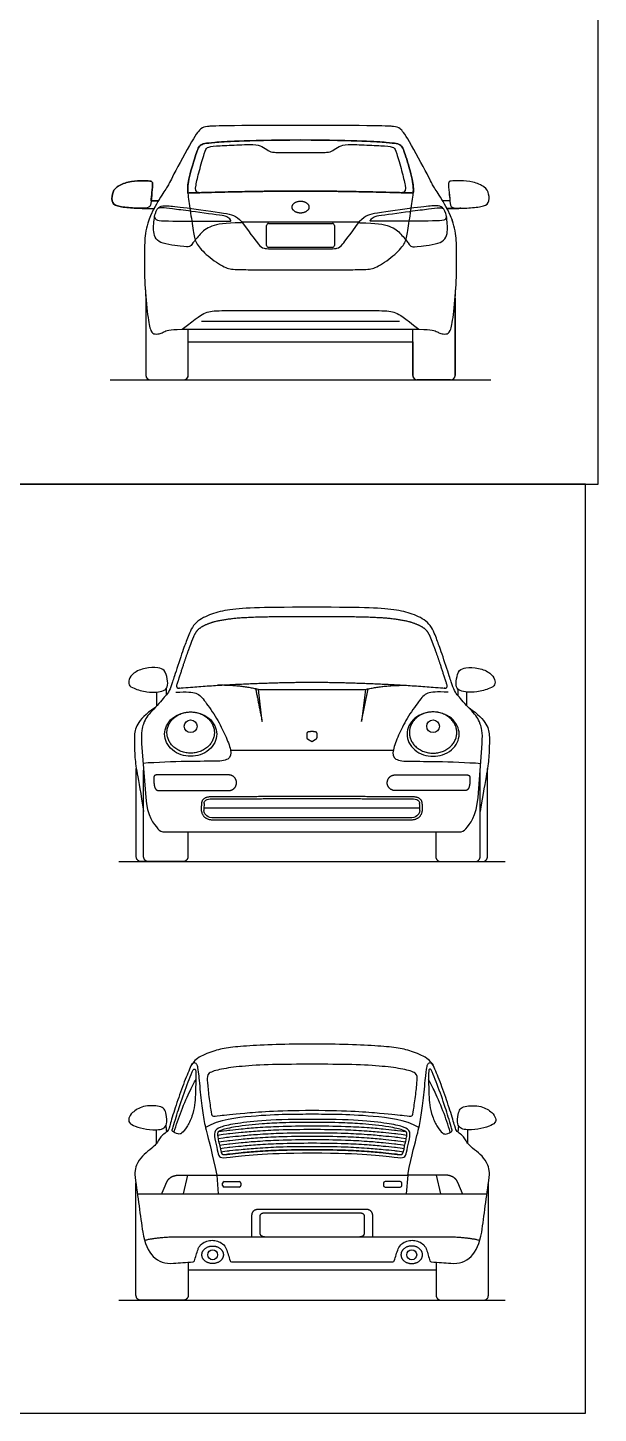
# Model space of a CAD drawing. Header units: millimetres. Extents: x 0.5 to 46.1, y 0.3 to 28.2.
# Drawn here: x 42.31 to 45.24, y 0.35 to 7.45 of the extents above; entities that cross this region are included whole.
import ezdxf

# ---------------------------------------------------------------- set-up
doc = ezdxf.new("R2010")
doc.units = ezdxf.units.MM
for name, color, linetype, true_color in [('AG-DIAGRAM', 7, 'Continuous', 0xfecc66), ('AG-TRANSPORT', 7, 'Continuous', 0x66ccff), ('X-VPRT', 6, 'Continuous', 0xff00ff)]:
    doc.layers.add(name, color=color, linetype=linetype, true_color=true_color)

msp = doc.modelspace()

# ---------------------------------------------------------------- linework, layer by layer
at = {"layer": 'AG-DIAGRAM'}
for points in [[(42.7323, 5.6443), (44.6854, 5.6443)], [(42.7765, 3.1748), (44.7577, 3.1748)], [(42.7765, 0.927), (44.7577, 0.927)]]:
    msp.add_lwpolyline(points, dxfattribs=at)
at = {"layer": 'AG-TRANSPORT'}
for p, q in [((42.9427, 6.5618), (42.9803, 6.5618)), ((44.475, 6.5618), (44.4375, 6.5618)), ((43.7671, 3.399), (43.2674, 3.399)), ((43.7671, 3.387), (43.2674, 3.387)), ((44.2668, 3.399), (43.7671, 3.399)), ((44.2668, 3.387), (43.7671, 3.387)), ((42.97, 1.7296), (42.97, 1.8006)), ((43.0183, 1.8206), (43.0217, 1.7887)), ((44.519, 1.8206), (44.5157, 1.7887)), ((44.5673, 1.7296), (44.5673, 1.8006)), ((43.1089, 1.4726), (43.1312, 1.5685)), ((44.4284, 1.4726), (44.4062, 1.5685))]:
    msp.add_line(p, q, dxfattribs=at)
for points in [[(42.9803, 6.5618), (42.9427, 6.5618)], [(44.475, 6.5618), (44.4375, 6.5618)], [(43.4084, 6.4533), (43.7089, 6.4533), (44.0094, 6.4533)], [(43.2012, 5.9444), (43.7089, 5.9444), (44.2166, 5.9444)], [(43.1333, 5.8399), (43.7089, 5.8399), (44.2845, 5.8399)], [(43.1333, 5.8399), (43.7089, 5.8399), (44.2845, 5.8399)], [(43.0196, 4.0613), (43.0196, 4.0279)], [(43.5121, 3.8936), (43.4927, 4.0575)], [(43.4927, 4.0575), (43.7671, 4.0575)], [(43.7671, 4.0575), (44.0414, 4.0575)], [(44.0414, 4.0575), (44.022, 3.8936), (44.0554, 4.0606)], [(44.5146, 4.0613), (44.5146, 4.0279)], [(42.9722, 3.9738), (42.9722, 4.0443)], [(44.562, 3.9738), (44.562, 4.0443)], [(42.8943, 3.7805), (42.9149, 3.5044)], [(44.6192, 3.5044), (44.6398, 3.7805)], [(44.184, 3.744), (43.7671, 3.744), (43.3501, 3.744)], [(44.3204, 3.4493), (43.7671, 3.4493), (43.2137, 3.4493)], [(43.2791, 1.5685), (43.7687, 1.5685)], [(43.2791, 1.5685), (43.2865, 1.4726)], [(43.7687, 1.5685), (44.2583, 1.5685)], [(44.2583, 1.5685), (44.2508, 1.4726)], [(42.8732, 1.4726), (43.7687, 1.4726), (44.6642, 1.4726)], [(43.4575, 1.3528), (43.4575, 1.2519)], [(43.7687, 1.3921), (43.4916, 1.3921)], [(43.5013, 1.2758), (43.5013, 1.3528)], [(44.0457, 1.3921), (43.7687, 1.3921)], [(44.036, 1.3528), (44.036, 1.2758)], [(44.0799, 1.2519), (44.0799, 1.3528)], [(43.1331, 1.0834), (43.7687, 1.0834), (44.4042, 1.0834)]]:
    msp.add_lwpolyline(points, dxfattribs=at)
for centre, radius in [((43.1456, 3.8687), 0.0327), ((44.3885, 3.8687), 0.0327), ((43.2582, 1.1599), 0.0254), ((44.2792, 1.1599), 0.0254)]:
    msp.add_circle(centre, radius, dxfattribs=at)
for centre, radius, start, end in [((43.5454, 6.4352), 0.0105, 90, 180), ((43.8724, 6.4352), 0.0105, 0, 90), ((43.5454, 6.3331), 0.0105, 180, 270), ((43.8724, 6.3331), 0.0105, 270, 360), ((42.9392, 5.6671), 0.0229, 180, 270), ((43.1104, 5.6671), 0.0229, 270, 360), ((44.3073, 5.6671), 0.0229, 180, 270), ((44.4786, 5.6671), 0.0229, 270, 0), ((43.7852, 3.4368), 0.5717, 176.45507, 179.91644), ((43.7489, 3.4368), 0.5717, 0.08356, 3.54493), ((43.3176, 1.5266), 0.00867, 90, 180), ((43.3176, 1.5152), 0.00867, 180, 270), ((43.3945, 1.5266), 0.00867, 0, 90), ((43.3945, 1.5152), 0.00867, 270, 0), ((44.1428, 1.5266), 0.00867, 90, 180), ((44.1428, 1.5152), 0.00867, 180, 270), ((44.2198, 1.5266), 0.00867, 360, 90), ((44.2198, 1.5152), 0.00867, 270, 0), ((43.1579, 1.1306), 0.0076, 273.63382, 344.27015), ((43.355, 1.1315), 0.0076, 197.00152, 270), ((44.1823, 1.1315), 0.0076, 270, 342.99848), ((44.3794, 1.1306), 0.0076, 195.72985, 266.36618)]:
    msp.add_arc(centre, radius, start, end, dxfattribs=at)
for points, degree in [([(43.7089, 6.948), (43.2709, 6.948), (43.2251, 6.9416), (43.1998, 6.9367), (43.1648, 6.895), (43.0412, 6.6659), (43.0309, 6.639), (42.9891, 6.5794), (42.9215, 6.4591), (42.9083, 6.3553), (42.9083, 6.2685), (42.9083, 6.1421), (42.9256, 5.9614), (42.9399, 5.8873), (42.9625, 5.8772), (42.9913, 5.8808), (43.0078, 5.8902), (43.0285, 5.9004), (43.0841, 5.9037), (43.1856, 5.9037), (43.7089, 5.9037)], 3), ([(43.7089, 5.9037), (44.2321, 5.9037), (44.3336, 5.9037), (44.3892, 5.9004), (44.4099, 5.8902), (44.4264, 5.8808), (44.4553, 5.8772), (44.4778, 5.8873), (44.4921, 5.9614), (44.5094, 6.1421), (44.5094, 6.2685), (44.5094, 6.3553), (44.4963, 6.4591), (44.4287, 6.5794), (44.3869, 6.639), (44.3765, 6.6659), (44.2529, 6.895), (44.2179, 6.9367), (44.1926, 6.9416), (44.1469, 6.948), (43.7089, 6.948)], 3), ([(43.7089, 6.8738), (43.4041, 6.871), (43.2357, 6.8589), (43.1898, 6.8526), (43.1732, 6.8028), (43.1291, 6.6596), (43.1294, 6.5954), (43.1449, 6.502), (43.1615, 6.3886), (43.1707, 6.3422), (43.2285, 6.2803), (43.3276, 6.2121), (43.3649, 6.2104), (43.4732, 6.2075), (43.7089, 6.2075)], 3), ([(43.1936, 6.6035), (43.1677, 6.6028), (43.171, 6.6377), (43.1881, 6.7114), (43.2191, 6.8168), (43.2267, 6.8365), (43.2678, 6.8432), (43.3673, 6.8473), (43.4771, 6.8526), (43.5091, 6.8421), (43.5463, 6.8169), (43.5651, 6.809), (43.6203, 6.809), (43.7089, 6.809)], 3), ([(43.7089, 6.2075), (43.9446, 6.2075), (44.0529, 6.2104), (44.0901, 6.2121), (44.1892, 6.2803), (44.2471, 6.3422), (44.2563, 6.3886), (44.2729, 6.502), (44.2883, 6.5954), (44.2886, 6.6596), (44.2445, 6.8028), (44.2279, 6.8526), (44.1821, 6.8589), (44.0136, 6.871), (43.7089, 6.8738)], 3), ([(43.7089, 6.809), (43.7974, 6.809), (43.8527, 6.809), (43.8715, 6.8169), (43.9087, 6.8421), (43.9406, 6.8526), (44.0504, 6.8473), (44.1499, 6.8432), (44.191, 6.8365), (44.1986, 6.8168), (44.2297, 6.7114), (44.2467, 6.6377), (44.2501, 6.6028), (44.2242, 6.6035)], 3), ([(42.9228, 6.5257), (42.9367, 6.5286), (42.941, 6.5406), (42.9474, 6.6073), (42.9526, 6.6572), (42.9431, 6.6639), (42.8914, 6.666), (42.8247, 6.66), (42.7614, 6.6359), (42.741, 6.5988), (42.741, 6.546), (42.7762, 6.5317), (42.8574, 6.5234), (42.9089, 6.5229), (42.9228, 6.5257)], 3), ([(43.131, 6.6017), (43.4695, 6.6118), (43.7089, 6.6118)], 2), ([(43.7089, 6.6118), (43.9483, 6.6118), (44.2868, 6.6017)], 2), ([(44.4949, 6.5257), (44.481, 6.5286), (44.4767, 6.5406), (44.4704, 6.6073), (44.4652, 6.6572), (44.4746, 6.6639), (44.5264, 6.666), (44.5931, 6.66), (44.6564, 6.6359), (44.6768, 6.5988), (44.6768, 6.546), (44.6415, 6.5317), (44.5604, 6.5234), (44.5089, 6.5229), (44.4949, 6.5257)], 3), ([(42.8869, 6.5235), (42.9404, 6.5222), (42.9579, 6.5222)], 2), ([(42.8869, 6.5235), (42.9404, 6.5222), (42.9579, 6.5222)], 2), ([(44.4598, 6.5222), (44.4774, 6.5222), (44.5308, 6.5235)], 2), ([(44.5308, 6.5235), (44.4774, 6.5222), (44.4598, 6.5222)], 2), ([(43.4063, 6.4562), (43.4126, 6.4496), (43.4017, 6.4496)], 2), ([(43.4063, 6.4562), (43.4616, 6.3796), (43.4991, 6.3314), (43.5159, 6.3158), (43.5512, 6.3158), (43.7089, 6.3158)], 3), ([(43.5348, 6.3331), (43.5348, 6.3842), (43.5348, 6.4352)], 2), ([(43.5454, 6.4457), (43.6271, 6.4457), (43.7089, 6.4457)], 2), ([(43.7089, 6.3158), (43.8665, 6.3158), (43.9018, 6.3158), (43.9186, 6.3314), (43.9562, 6.3796), (44.0115, 6.4562)], 3), ([(43.7089, 6.4457), (43.7906, 6.4457), (43.8724, 6.4457)], 2), ([(43.8829, 6.4352), (43.8829, 6.3842), (43.8829, 6.3331)], 2), ([(44.0115, 6.4562), (44.0052, 6.4496), (44.0161, 6.4496)], 2), ([(43.7089, 6.3226), (43.6271, 6.3226), (43.5454, 6.3226)], 2), ([(43.8724, 6.3226), (43.7906, 6.3226), (43.7089, 6.3226)], 2), ([(42.9163, 6.0636), (42.9163, 5.8654), (42.9163, 5.6671)], 2), ([(44.5014, 6.0636), (44.5014, 5.8654), (44.5014, 5.6671)], 2), ([(43.1023, 5.9032), (43.18, 5.9653), (43.2218, 5.9935), (43.285, 6.0003), (43.4114, 6.0003), (43.7089, 6.0003)], 3), ([(43.7089, 6.0003), (44.0064, 6.0003), (44.1328, 6.0003), (44.1959, 5.9935), (44.2378, 5.9653), (44.3154, 5.9032)], 3), ([(43.1333, 5.6671), (43.1333, 5.7853), (43.1333, 5.9035)], 2), ([(44.2845, 5.6671), (44.2845, 5.7853), (44.2845, 5.9035)], 2), ([(42.9392, 5.6443), (43.0248, 5.6443), (43.1104, 5.6443)], 2), ([(44.4786, 5.6443), (44.3929, 5.6443), (44.3073, 5.6443)], 2), ([(43.7671, 4.4786), (43.6189, 4.4786), (43.4533, 4.4765), (43.3268, 4.4662), (43.2412, 4.4418), (43.1592, 4.4008), (43.126, 4.312), (43.109, 4.2677), (43.0604, 4.1211), (43.0481, 4.0807), (43.0318, 4.0412), (43.0116, 4.0191), (42.985, 3.9866), (42.9453, 3.9463), (42.9194, 3.9153), (42.9049, 3.8863), (42.8898, 3.8404), (42.8943, 3.7805)], 3), ([(44.6398, 3.7805), (44.6443, 3.8404), (44.6292, 3.8863), (44.6147, 3.9153), (44.5888, 3.9463), (44.5491, 3.9866), (44.5225, 4.0191), (44.5023, 4.0412), (44.486, 4.0807), (44.4737, 4.1211), (44.4252, 4.2677), (44.4081, 4.312), (44.375, 4.4008), (44.293, 4.4418), (44.2073, 4.4662), (44.0809, 4.4765), (43.9153, 4.4786), (43.7671, 4.4786)], 3), ([(43.4927, 4.0575), (43.3947, 4.0799), (43.2828, 4.0786)], 2), ([(43.4787, 4.0606), (43.4954, 3.9771), (43.5121, 3.8936)], 2), ([(44.0414, 4.0575), (44.1395, 4.0799), (44.2514, 4.0786)], 2), ([(42.9613, 3.9624), (42.9149, 3.9337), (42.8623, 3.8715), (42.8556, 3.8223), (42.8583, 3.7139), (42.867, 3.6424), (42.8898, 3.5256), (42.9045, 3.432)], 3), ([(44.5729, 3.9624), (44.6193, 3.9337), (44.6718, 3.8715), (44.6785, 3.8223), (44.6758, 3.7139), (44.6671, 3.6424), (44.6444, 3.5256), (44.6296, 3.432)], 3), ([(43.7661, 3.8421), (43.7573, 3.8407), (43.7485, 3.8394)], 2), ([(43.7856, 3.8394), (43.7768, 3.8407), (43.7681, 3.8421)], 2), ([(43.7408, 3.8314), (43.7408, 3.8211), (43.7408, 3.8108)], 2), ([(43.7446, 3.8043), (43.7542, 3.7983), (43.7638, 3.7923)], 2), ([(43.7704, 3.7923), (43.7799, 3.7983), (43.7895, 3.8043)], 2), ([(43.7934, 3.8108), (43.7934, 3.8211), (43.7934, 3.8314)], 2), ([(43.2146, 3.4722), (43.2152, 3.4816), (43.218, 3.4863), (43.224, 3.4903)], 3), ([(43.224, 3.4903), (43.2301, 3.4943), (43.2409, 3.4971), (43.257, 3.4969)], 3), ([(43.257, 3.4969), (43.5047, 3.4979), (43.7671, 3.4979)], 2), ([(43.2571, 3.5089), (43.5046, 3.5099), (43.7671, 3.5099)], 2), ([(43.7671, 3.5099), (44.0295, 3.5099), (44.277, 3.5089)], 2), ([(43.7671, 3.4979), (44.0295, 3.4979), (44.2771, 3.4969)], 2), ([(44.2771, 3.4969), (44.2932, 3.4971), (44.3041, 3.4943), (44.3101, 3.4903)], 3), ([(44.3101, 3.4903), (44.3162, 3.4863), (44.3189, 3.4816), (44.3195, 3.4722)], 3), ([(43.2674, 3.387), (43.2083, 3.387), (43.2015, 3.4368)], 2), ([(43.2286, 3.4091), (43.2206, 3.4152), (43.2156, 3.4238), (43.2135, 3.4377)], 3), ([(43.2674, 3.399), (43.2494, 3.399), (43.2368, 3.4028), (43.2286, 3.4091)], 3), ([(44.3326, 3.4368), (44.3258, 3.387), (44.2668, 3.387)], 2), ([(44.3055, 3.4091), (44.2973, 3.4028), (44.2848, 3.399), (44.2668, 3.399)], 3), ([(44.3206, 3.4377), (44.3186, 3.4238), (44.3136, 3.4152), (44.3055, 3.4091)], 3), ([(43.7687, 2.2393), (43.7038, 2.2393), (43.5787, 2.2385), (43.4224, 2.23), (43.3234, 2.2207), (43.2524, 2.202), (43.1631, 2.1637), (43.1378, 2.1092), (43.0981, 2.0091), (43.0605, 1.897), (43.0345, 1.8087), (43.0293, 1.7924), (43.0007, 1.7745), (42.9851, 1.7541), (42.9747, 1.733), (42.9491, 1.7076), (42.9045, 1.673), (42.8746, 1.6399), (42.856, 1.5906), (42.8606, 1.5573)], 3), ([(44.6768, 1.5573), (44.6814, 1.5906), (44.6628, 1.6399), (44.6329, 1.673), (44.5882, 1.7076), (44.5626, 1.733), (44.5522, 1.7541), (44.5366, 1.7745), (44.5081, 1.7924), (44.5029, 1.8087), (44.4768, 1.897), (44.4392, 2.0091), (44.3996, 2.1092), (44.3742, 2.1637), (44.285, 2.202), (44.214, 2.2207), (44.115, 2.23), (43.9587, 2.2385), (43.8335, 2.2393), (43.7687, 2.2393)], 3), ([(43.1493, 2.1314), (43.1588, 2.1454), (43.1695, 2.1453), (43.1741, 2.14), (43.18, 2.1293), (43.1856, 2.0935), (43.1979, 1.9575), (43.2107, 1.8616), (43.2265, 1.7849), (43.2563, 1.6814), (43.2791, 1.5685)], 3), ([(43.7687, 2.1362), (43.6968, 2.1362), (43.557, 2.1362), (43.4002, 2.1265), (43.2994, 2.1124), (43.229, 2.0924), (43.2301, 2.0586), (43.2366, 1.984), (43.2507, 1.8911), (43.2539, 1.8676), (43.2839, 1.8728), (43.3957, 1.8838), (43.5794, 1.9004), (43.7687, 1.9004)], 3), ([(43.7687, 1.9004), (43.9579, 1.9004), (44.1416, 1.8838), (44.2535, 1.8728), (44.2835, 1.8676), (44.2866, 1.8911), (44.3007, 1.984), (44.3073, 2.0586), (44.3083, 2.0924), (44.2379, 2.1124), (44.1371, 2.1265), (43.9804, 2.1362), (43.8406, 2.1362), (43.7687, 2.1362)], 3), ([(44.2583, 1.5685), (44.281, 1.6814), (44.3109, 1.7849), (44.3266, 1.8616), (44.3394, 1.9575), (44.3518, 2.0935), (44.3573, 2.1293), (44.3633, 2.14), (44.3679, 2.1453), (44.3786, 2.1454), (44.3881, 2.1314)], 3), ([(43.7687, 1.8798), (43.7262, 1.8798), (43.6405, 1.8798), (43.4726, 1.873), (43.2913, 1.8525), (43.2215, 1.812)], 3), ([(43.7687, 1.8541), (43.6393, 1.8541), (43.4971, 1.8479), (43.3624, 1.831), (43.2937, 1.8148), (43.2616, 1.7951), (43.2727, 1.7399), (43.2861, 1.6812), (43.293, 1.6546), (43.3317, 1.6584), (43.4739, 1.6743), (43.6276, 1.6819), (43.7687, 1.6819)], 3), ([(44.3159, 1.812), (44.246, 1.8525), (44.0647, 1.873), (43.8969, 1.8798), (43.8111, 1.8798), (43.7687, 1.8798)], 3), ([(43.7687, 1.6819), (43.9098, 1.6819), (44.0634, 1.6743), (44.2056, 1.6584), (44.2443, 1.6546), (44.2512, 1.6812), (44.2647, 1.7399), (44.2757, 1.7951), (44.2436, 1.8148), (44.1749, 1.831), (44.0403, 1.8479), (43.898, 1.8541), (43.7687, 1.8541)], 3), ([(43.0547, 1.7916), (43.0491, 1.7951), (43.0521, 1.8032)], 2), ([(43.0521, 1.8032), (43.0534, 1.8072), (43.0545, 1.8113), (43.0557, 1.8154)], 3), ([(44.4852, 1.8032), (44.4839, 1.8072), (44.4828, 1.8113), (44.4816, 1.8154)], 3), ([(44.4826, 1.7916), (44.4882, 1.7951), (44.4852, 1.8032)], 2), ([(43.3016, 1.6864), (43.3056, 1.6723), (43.3176, 1.6735)], 2), ([(44.2197, 1.6735), (44.2318, 1.6723), (44.2358, 1.6864)], 2), ([(43.0205, 1.5267), (43.0271, 1.5422), (43.0337, 1.5577), (43.06, 1.5685), (43.0768, 1.5685), (43.0936, 1.5685)], 5), ([(43.0936, 1.5685), (43.1864, 1.5685), (43.2791, 1.5685)], 2), ([(44.4437, 1.5685), (44.351, 1.5685), (44.2583, 1.5685)], 2), ([(44.5168, 1.5267), (44.5102, 1.5422), (44.5036, 1.5577), (44.4774, 1.5685), (44.4605, 1.5685), (44.4437, 1.5685)], 5), ([(42.8606, 1.5573), (42.8747, 1.4552), (42.8878, 1.3612), (42.8997, 1.2753)], 3), ([(42.9974, 1.4726), (43.009, 1.4997), (43.0205, 1.5267)], 2), ([(43.3089, 1.5152), (43.3089, 1.5209), (43.3089, 1.5266)], 2), ([(43.3176, 1.5352), (43.3561, 1.5352), (43.3945, 1.5352)], 2), ([(43.3945, 1.5065), (43.3561, 1.5065), (43.3176, 1.5065)], 2), ([(43.4032, 1.5266), (43.4032, 1.5209), (43.4032, 1.5152)], 2), ([(44.1341, 1.5266), (44.1341, 1.5209), (44.1341, 1.5152)], 2), ([(44.2198, 1.5352), (44.1813, 1.5352), (44.1428, 1.5352)], 2), ([(44.1428, 1.5065), (44.1813, 1.5065), (44.2198, 1.5065)], 2), ([(44.2284, 1.5152), (44.2284, 1.5209), (44.2284, 1.5266)], 2), ([(44.5399, 1.4726), (44.5284, 1.4997), (44.5168, 1.5267)], 2), ([(44.6377, 1.2753), (44.6496, 1.3612), (44.6626, 1.4552), (44.6768, 1.5573)], 3), ([(43.4916, 1.3921), (43.4575, 1.3921), (43.4575, 1.3528)], 2), ([(44.0799, 1.3528), (44.0799, 1.3921), (44.0457, 1.3921)], 2), ([(42.8997, 1.2753), (42.9194, 1.1624), (42.9722, 1.1095), (43.0581, 1.1167)], 3), ([(43.5244, 1.2519), (43.5013, 1.2519), (43.5013, 1.2758)], 2), ([(44.036, 1.2758), (44.036, 1.2519), (44.0129, 1.2519)], 2), ([(44.4793, 1.1167), (44.5652, 1.1095), (44.618, 1.1624), (44.6377, 1.2753)], 3), ([(43.0581, 1.1167), (43.0882, 1.1186), (43.1216, 1.1207), (43.1584, 1.123)], 3), ([(43.355, 1.1239), (43.4929, 1.1239), (43.6308, 1.1239), (43.7687, 1.1239)], 3), ([(43.7687, 1.1239), (43.9066, 1.1239), (44.0444, 1.1239), (44.1823, 1.1239)], 3), ([(44.3789, 1.123), (44.4157, 1.1207), (44.4492, 1.1186), (44.4793, 1.1167)], 3)]:
    msp.add_open_spline(points, degree=degree, dxfattribs=at)
for points, degree, knots in [([(43.7089, 6.948), (43.2709, 6.948), (43.2251, 6.9416), (43.1998, 6.9367), (43.1648, 6.895), (43.0412, 6.6659), (43.0309, 6.639), (43.0019, 6.5976), (42.9818, 6.5644), (42.9803, 6.5618)], 3, [0, 0, 0, 0, 0.488913, 0.977826, 1.466739, 1.955652, 2.444565, 2.933478, 2.972798, 2.972798, 2.972798, 2.972798]), ([(44.4375, 6.5618), (44.4359, 6.5644), (44.4159, 6.5976), (44.3869, 6.639), (44.3765, 6.6659), (44.2529, 6.895), (44.2179, 6.9367), (44.1926, 6.9416), (44.1469, 6.948), (43.7089, 6.948)], 3, [14.628071, 14.628071, 14.628071, 14.628071, 14.667391, 15.156304, 15.645217, 16.13413, 16.623043, 17.111956, 17.600869, 17.600869, 17.600869, 17.600869]), ([(43.131, 6.6017), (43.1294, 6.6233), (43.1312, 6.6665), (43.1732, 6.8028), (43.1898, 6.8526), (43.2357, 6.8589), (43.4041, 6.871), (43.7089, 6.8738)], 3, [-2.401916, -2.401916, -2.401916, -2.401916, -1.978892, -1.484169, -0.989446, -0.494723, 0, 0, 0, 0]), ([(43.7089, 6.8738), (44.0136, 6.871), (44.1821, 6.8589), (44.2279, 6.8526), (44.2445, 6.8028), (44.2865, 6.6665), (44.2883, 6.6233), (44.2868, 6.6017)], 3, [-11.873354, -11.873354, -11.873354, -11.873354, -11.378631, -10.883908, -10.389185, -9.894462, -9.471438, -9.471438, -9.471438, -9.471438]), ([(42.9427, 6.5618), (42.9443, 6.5747), (42.9479, 6.6118), (42.9526, 6.6572), (42.9431, 6.6639), (42.8914, 6.666), (42.8247, 6.66), (42.7614, 6.6359), (42.741, 6.5988), (42.741, 6.546), (42.7762, 6.5317), (42.841, 6.525), (42.8774, 6.5236), (42.8869, 6.5235)], 3, [0.279126, 0.279126, 0.279126, 0.279126, 0.438806, 0.658209, 0.877612, 1.097015, 1.316418, 1.535821, 1.755224, 1.974627, 2.19403, 2.413433, 2.499912, 2.499912, 2.499912, 2.499912]), ([(44.2868, 6.6017), (44.255, 6.6026), (43.9258, 6.6118), (43.7089, 6.6118), (43.4919, 6.6118), (43.1627, 6.6026), (43.131, 6.6017)], 2, [-4.212199, -4.212199, -4.212199, -4.014669, -2.106099, -2.106099, -0.197529, 0, 0, 0]), ([(44.5308, 6.5235), (44.5403, 6.5236), (44.5768, 6.525), (44.6415, 6.5317), (44.6768, 6.546), (44.6768, 6.5988), (44.6564, 6.6359), (44.5931, 6.66), (44.5264, 6.666), (44.4746, 6.6639), (44.4652, 6.6572), (44.4699, 6.6118), (44.4735, 6.5747), (44.475, 6.5618)], 3, [-2.499912, -2.499912, -2.499912, -2.499912, -2.413433, -2.19403, -1.974627, -1.755224, -1.535821, -1.316418, -1.097015, -0.877612, -0.658209, -0.438806, -0.279126, -0.279126, -0.279126, -0.279126]), ([(43.4017, 6.4496), (43.3222, 6.4489), (43.2403, 6.4341), (43.1929, 6.3926), (43.1525, 6.34), (43.142, 6.3244), (43.113, 6.3265), (43.0059, 6.3396), (42.9583, 6.3701), (42.9527, 6.4231), (42.9622, 6.5057), (42.9857, 6.5353), (43.0194, 6.5379), (43.1006, 6.5296), (43.3426, 6.496), (43.3749, 6.488), (43.4063, 6.4562)], 3, [2.444966, 2.444966, 2.444966, 2.444966, 2.732379, 3.032688, 3.332997, 3.633306, 3.933615, 4.233924, 4.233924, 4.581401, 4.928878, 5.276354, 5.623831, 5.971308, 6.318784, 6.64506, 6.64506, 6.64506, 6.64506]), ([(44.0161, 6.4496), (44.0956, 6.4489), (44.1775, 6.4341), (44.2249, 6.3926), (44.2653, 6.34), (44.2757, 6.3244), (44.3048, 6.3265), (44.4119, 6.3396), (44.4595, 6.3701), (44.4651, 6.4231), (44.4555, 6.5057), (44.432, 6.5353), (44.3984, 6.5379), (44.3172, 6.5296), (44.0751, 6.496), (44.0429, 6.488), (44.0115, 6.4562)], 3, [2.444966, 2.444966, 2.444966, 2.444966, 2.732379, 3.032688, 3.332997, 3.633306, 3.933615, 4.233924, 4.233924, 4.581401, 4.928878, 5.276354, 5.623831, 5.971308, 6.318784, 6.64506, 6.64506, 6.64506, 6.64506]), ([(42.9579, 6.5222), (42.9476, 6.5026), (42.9194, 6.443), (42.9083, 6.3553), (42.9083, 6.2685), (42.9083, 6.166), (42.9143, 6.087), (42.9163, 6.0636)], 3, [3.160534, 3.160534, 3.160534, 3.160534, 3.422391, 3.911304, 4.400217, 4.88913, 5.100965, 5.100965, 5.100965, 5.100965]), ([(42.9606, 6.48), (42.962, 6.475), (42.9661, 6.4605), (43.021, 6.4584), (43.2102, 6.4563), (43.3409, 6.4569), (43.3536, 6.4575), (43.3496, 6.466), (43.3308, 6.483), (43.3057, 6.486), (43.1441, 6.5089), (43.0589, 6.5194), (42.9987, 6.5284), (42.9845, 6.5246), (42.9779, 6.5231)], 3, [0, 0, 0, 0, 0.248285, 0.651915, 1.517928, 2.202554, 2.361523, 2.539051, 2.83843, 3.14176, 3.904225, 4.502561, 4.94874, 5.220892, 5.220892, 5.220892, 5.220892]), ([(44.4571, 6.48), (44.4557, 6.475), (44.4517, 6.4605), (44.3967, 6.4584), (44.2076, 6.4563), (44.0769, 6.4569), (44.0641, 6.4575), (44.0682, 6.466), (44.0869, 6.483), (44.1121, 6.486), (44.2736, 6.5089), (44.3588, 6.5194), (44.419, 6.5284), (44.4333, 6.5246), (44.4399, 6.5231)], 3, [0, 0, 0, 0, 0.248285, 0.651915, 1.517928, 2.202554, 2.361523, 2.539051, 2.83843, 3.14176, 3.904225, 4.502561, 4.94874, 5.220892, 5.220892, 5.220892, 5.220892]), ([(44.5014, 6.0636), (44.5035, 6.087), (44.5094, 6.166), (44.5094, 6.2685), (44.5094, 6.3553), (44.4983, 6.443), (44.4702, 6.5026), (44.4598, 6.5222)], 3, [12.499904, 12.499904, 12.499904, 12.499904, 12.711739, 13.200652, 13.689565, 14.178478, 14.440334, 14.440334, 14.440334, 14.440334]), ([(42.8299, 4.0818), (42.8268, 4.0889), (42.8279, 4.1109), (42.8529, 4.1449), (42.9116, 4.1699), (42.9758, 4.1707), (43.0142, 4.1587), (43.0268, 4.1115), (43.0302, 4.0696), (43.0075, 4.0489), (42.9685, 4.0431), (42.9214, 4.0423), (42.8553, 4.0612), (42.8337, 4.0733), (42.8299, 4.0818)], 3, [0, 0, 0, 0, 0.156196, 0.358417, 0.609818, 0.863499, 1.051623, 1.265398, 1.46636, 1.628313, 1.821951, 2.04222, 2.307546, 2.49403, 2.49403, 2.49403, 2.49403]), ([(44.7042, 4.0818), (44.7074, 4.0889), (44.7062, 4.1109), (44.6812, 4.1449), (44.6225, 4.1699), (44.5583, 4.1707), (44.5199, 4.1587), (44.5073, 4.1115), (44.504, 4.0696), (44.5267, 4.0489), (44.5657, 4.0431), (44.6127, 4.0423), (44.6788, 4.0612), (44.7005, 4.0733), (44.7042, 4.0818)], 3, [0, 0, 0, 0, 0.156196, 0.358417, 0.609818, 0.863499, 1.051623, 1.265398, 1.46636, 1.628313, 1.821951, 2.04222, 2.307546, 2.49403, 2.49403, 2.49403, 2.49403]), ([(43.0688, 4.0433), (43.1271, 4.0454), (43.1802, 4.0454), (43.2156, 4.0015), (43.2824, 3.9082), (43.3242, 3.8205), (43.3558, 3.744), (43.3489, 3.6932), (43.2924, 3.6895), (43.2661, 3.6893), (43.2303, 3.6893), (43.0442, 3.6893), (42.9013, 3.6786)], 3, [0, 0, 0, 0, 0.0861884, 0.1723768, 0.2585651, 0.3447535, 0.4309419, 0.5171303, 0.6033187, 0.6033187, 0.6033187, 0.9941123, 0.9941123, 0.9941123, 0.9941123]), ([(44.4653, 4.0433), (44.407, 4.0454), (44.354, 4.0454), (44.3185, 4.0015), (44.2517, 3.9082), (44.2099, 3.8205), (44.1783, 3.744), (44.1852, 3.6932), (44.2417, 3.6895), (44.268, 3.6893), (44.3038, 3.6893), (44.4899, 3.6893), (44.6328, 3.6786)], 3, [0, 0, 0, 0, 0.0861884, 0.1723768, 0.2585651, 0.3447535, 0.4309419, 0.5171303, 0.6033187, 0.6033187, 0.6033187, 0.9941123, 0.9941123, 0.9941123, 0.9941123]), ([(43.2792, 3.8285), (43.2792, 3.8431), (43.2714, 3.8737), (43.2413, 3.9128), (43.1959, 3.9364), (43.1456, 3.945), (43.0954, 3.9364), (43.05, 3.9128), (43.0198, 3.8737), (43.0083, 3.8285), (43.0198, 3.7831), (43.0499, 3.7442), (43.0954, 3.7205), (43.1456, 3.7119), (43.1959, 3.7205), (43.2413, 3.7442), (43.2714, 3.7832), (43.2792, 3.8138), (43.2792, 3.8285)], 3, [0, 0, 0, 0, 0.0474379, 0.0996067, 0.1535723, 0.2049008, 0.2562293, 0.3101949, 0.3623637, 0.4098016, 0.4572395, 0.5094083, 0.5633739, 0.6147024, 0.6660308, 0.7199965, 0.7721653, 0.8196032, 0.8196032, 0.8196032, 0.8196032]), ([(44.2549, 3.8285), (44.2549, 3.8431), (44.2627, 3.8737), (44.2929, 3.9128), (44.3383, 3.9364), (44.3885, 3.945), (44.4388, 3.9364), (44.4841, 3.9128), (44.5143, 3.8737), (44.5258, 3.8285), (44.5143, 3.7831), (44.4842, 3.7442), (44.4387, 3.7205), (44.3885, 3.7119), (44.3383, 3.7205), (44.2929, 3.7442), (44.2627, 3.7832), (44.2549, 3.8138), (44.2549, 3.8285)], 3, [0, 0, 0, 0, 0.0474379, 0.0996067, 0.1535723, 0.2049008, 0.2562293, 0.3101949, 0.3623637, 0.4098016, 0.4572395, 0.5094083, 0.5633739, 0.6147024, 0.6660308, 0.7199965, 0.7721653, 0.8196032, 0.8196032, 0.8196032, 0.8196032]), ([(42.9149, 3.5044), (42.9222, 3.4075), (42.957, 3.3676), (42.9781, 3.3424), (42.9865, 3.3322), (42.9959, 3.327), (43.0152, 3.3269), (43.26, 3.3269), (43.5135, 3.3269), (43.7671, 3.3269)], 3, [0.2768131, 0.2768131, 0.2768131, 0.2768131, 0.4597849, 0.4597849, 0.4597849, 0.4955107, 0.4955107, 0.4955107, 1.2561047, 1.2561047, 1.2561047, 1.2561047]), ([(43.2015, 3.4368), (43.2015, 3.4549), (43.2026, 3.4729), (43.2049, 3.5098), (43.2571, 3.5089)], 2, [-0.1277634, -0.1277634, -0.1277634, -0.0916345, -0.0916345, -0.0140041, -0.0140041, -0.0140041]), ([(43.7671, 3.3269), (44.0206, 3.3269), (44.2741, 3.3269), (44.5189, 3.3269), (44.5382, 3.327), (44.5477, 3.3322), (44.5561, 3.3424), (44.5771, 3.3676), (44.612, 3.4075), (44.6192, 3.5044)], 3, [1.2561047, 1.2561047, 1.2561047, 1.2561047, 2.0166987, 2.0166987, 2.0166987, 2.0524245, 2.0524245, 2.0524245, 2.2353963, 2.2353963, 2.2353963, 2.2353963]), ([(44.277, 3.5089), (44.3292, 3.5098), (44.3315, 3.4729), (44.3326, 3.4549), (44.3326, 3.4368)], 2, [-1.472201, -1.472201, -1.472201, -1.3945706, -1.3945706, -1.3584417, -1.3584417, -1.3584417]), ([(43.1552, 2.1017), (43.1601, 2.1123), (43.169, 2.113), (43.1719, 2.1053), (43.1721, 2.0602), (43.1703, 1.9762), (43.1674, 1.9288), (43.1552, 1.8704), (43.1241, 1.809), (43.1021, 1.7837), (43.0852, 1.7732), (43.0547, 1.7916)], 3, [0.3311951, 0.3311951, 0.3311951, 0.3311951, 0.379002, 0.426809, 0.4746159, 0.5224228, 0.5702298, 0.6180367, 0.6658436, 0.7136506, 0.758803, 0.758803, 0.758803, 0.758803]), ([(43.0557, 1.8154), (43.0657, 1.8487), (43.0879, 1.9218), (43.1189, 2.0114), (43.1438, 2.0727), (43.1528, 2.0959), (43.1552, 2.1017)], 3, [0.0279449, 0.0279449, 0.0279449, 0.0279449, 0.132457, 0.2569996, 0.3121996, 0.3311951, 0.3311951, 0.3311951, 0.3311951]), ([(44.3821, 2.1017), (44.3773, 2.1123), (44.3684, 2.113), (44.3654, 2.1053), (44.3652, 2.0602), (44.367, 1.9762), (44.37, 1.9288), (44.3822, 1.8704), (44.4132, 1.809), (44.4352, 1.7837), (44.4521, 1.7732), (44.4826, 1.7916)], 3, [0.3311951, 0.3311951, 0.3311951, 0.3311951, 0.379002, 0.426809, 0.4746159, 0.5224228, 0.5702298, 0.6180367, 0.6658436, 0.7136506, 0.758803, 0.758803, 0.758803, 0.758803]), ([(44.4816, 1.8154), (44.4716, 1.8487), (44.4494, 1.9218), (44.4184, 2.0114), (44.3936, 2.0727), (44.3846, 2.0959), (44.3821, 2.1017)], 3, [0.0279449, 0.0279449, 0.0279449, 0.0279449, 0.132457, 0.2569996, 0.3121996, 0.3311951, 0.3311951, 0.3311951, 0.3311951]), ([(43.0605, 1.7882), (43.0716, 1.8252), (43.0951, 1.8955), (43.1431, 2.0037), (43.1622, 2.0407), (43.1719, 2.0589)], 3, [0, 0, 0, 0, 0.3403457, 0.6804586, 0.9286592, 0.9286592, 0.9286592, 0.9286592]), ([(44.4768, 1.7882), (44.4658, 1.8252), (44.4422, 1.8955), (44.3943, 2.0037), (44.3751, 2.0407), (44.3655, 2.0589)], 3, [0, 0, 0, 0, 0.3403457, 0.6804586, 0.9286592, 0.9286592, 0.9286592, 0.9286592]), ([(42.8319, 1.8372), (42.8274, 1.8436), (42.8258, 1.862), (42.8476, 1.8924), (42.9013, 1.9266), (42.9833, 1.9246), (43.0116, 1.9091), (43.0217, 1.8786), (43.0269, 1.8307), (43.0098, 1.8074), (42.9794, 1.7992), (42.9176, 1.8003), (42.8636, 1.818), (42.8374, 1.8294), (42.8319, 1.8372)], 3, [0, 0, 0, 0, 0.151189, 0.337381, 0.589755, 0.87306, 1.039749, 1.207706, 1.42938, 1.586702, 1.757804, 2.006459, 2.250538, 2.436229, 2.436229, 2.436229, 2.436229]), ([(44.7055, 1.8372), (44.71, 1.8436), (44.7115, 1.862), (44.6898, 1.8924), (44.636, 1.9266), (44.554, 1.9246), (44.5257, 1.9091), (44.5157, 1.8786), (44.5104, 1.8307), (44.5275, 1.8074), (44.558, 1.7992), (44.6198, 1.8003), (44.6738, 1.818), (44.6999, 1.8294), (44.7055, 1.8372)], 3, [0, 0, 0, 0, 0.151189, 0.337381, 0.589755, 0.87306, 1.039749, 1.207706, 1.42938, 1.586702, 1.757804, 2.006459, 2.250538, 2.436229, 2.436229, 2.436229, 2.436229]), ([(43.7687, 1.8382), (43.7169, 1.8382), (43.631, 1.8376), (43.4999, 1.831), (43.4067, 1.8212), (43.3381, 1.8088), (43.3112, 1.8017), (43.2962, 1.7958), (43.2897, 1.7922), (43.2856, 1.7887), (43.2836, 1.7841), (43.2836, 1.7773), (43.2845, 1.7632), (43.2904, 1.7337), (43.2964, 1.7077), (43.3016, 1.6864)], 3, [1.0719709, 1.0719709, 1.0719709, 1.0719709, 1.2284011, 1.3311493, 1.4683771, 1.511343, 1.5415932, 1.5522976, 1.5597533, 1.564272, 1.5681331, 1.5745949, 1.5845143, 1.611083, 1.6651878, 1.6651878, 1.6651878, 1.6651878]), ([(43.2838, 1.7738), (43.3293, 1.7795), (43.3576, 1.7828), (43.4133, 1.7886), (43.4969, 1.796), (43.6181, 1.8023), (43.7119, 1.8031), (43.7687, 1.8031)], 3, [-0.4493377, -0.4493377, -0.4493377, -0.4493377, -0.4222366, -0.3639081, -0.2813787, -0.1703185, 0, 0, 0, 0]), ([(43.286, 1.7565), (43.3296, 1.762), (43.3577, 1.7652), (43.4133, 1.7711), (43.4969, 1.7785), (43.6181, 1.7847), (43.7119, 1.7856), (43.7687, 1.7856)], 3, [-0.4489019, -0.4489019, -0.4489019, -0.4489019, -0.4222366, -0.3639081, -0.2813787, -0.1703185, 0, 0, 0, 0]), ([(43.2899, 1.7921), (43.3301, 1.7972), (43.358, 1.8004), (43.4133, 1.8062), (43.4969, 1.8136), (43.6181, 1.8198), (43.7119, 1.8207), (43.7687, 1.8207)], 3, [-0.4480893, -0.4480893, -0.4480893, -0.4480893, -0.4222366, -0.3639081, -0.2813787, -0.1703184, 0, 0, 0, 0]), ([(44.2358, 1.6864), (44.241, 1.7077), (44.2469, 1.7337), (44.2528, 1.7632), (44.2538, 1.7773), (44.2537, 1.7841), (44.2517, 1.7887), (44.2477, 1.7922), (44.2411, 1.7958), (44.2261, 1.8017), (44.1993, 1.8088), (44.1306, 1.8212), (44.0374, 1.831), (43.9063, 1.8376), (43.8205, 1.8382), (43.7687, 1.8382)], 3, [0.478754, 0.478754, 0.478754, 0.478754, 0.5328588, 0.5594275, 0.5693469, 0.5758087, 0.5796698, 0.5841885, 0.5916442, 0.6023486, 0.6325988, 0.6755647, 0.8127925, 0.9155407, 1.0719709, 1.0719709, 1.0719709, 1.0719709]), ([(43.7687, 1.8207), (43.8254, 1.8207), (43.9192, 1.8198), (44.0404, 1.8136), (44.1241, 1.8062), (44.1794, 1.8004), (44.2072, 1.7972), (44.2474, 1.7921)], 3, [0, 0, 0, 0, 0.1703184, 0.2813787, 0.3639081, 0.4222366, 0.4480893, 0.4480893, 0.4480893, 0.4480893]), ([(43.7687, 1.8031), (43.8254, 1.8031), (43.9192, 1.8023), (44.0404, 1.796), (44.1241, 1.7886), (44.1798, 1.7828), (44.208, 1.7795), (44.2535, 1.7738)], 3, [0, 0, 0, 0, 0.1703185, 0.2813787, 0.3639081, 0.4222366, 0.4493377, 0.4493377, 0.4493377, 0.4493377]), ([(43.7687, 1.7856), (43.8254, 1.7856), (43.9192, 1.7847), (44.0404, 1.7785), (44.1241, 1.7711), (44.1796, 1.7652), (44.2077, 1.762), (44.2513, 1.7565)], 3, [0, 0, 0, 0, 0.1703185, 0.2813787, 0.3639081, 0.4222366, 0.4489019, 0.4489019, 0.4489019, 0.4489019]), ([(43.2894, 1.7394), (43.3301, 1.7445), (43.3579, 1.7477), (43.4133, 1.7535), (43.4969, 1.7609), (43.6181, 1.7672), (43.7119, 1.768), (43.7687, 1.768)], 3, [-0.4481952, -0.4481952, -0.4481952, -0.4481952, -0.4222366, -0.3639081, -0.2813787, -0.1703185, 0, 0, 0, 0]), ([(43.2931, 1.7223), (43.3306, 1.7271), (43.3582, 1.7302), (43.4133, 1.736), (43.4969, 1.7434), (43.6181, 1.7496), (43.7119, 1.7505), (43.7687, 1.7505)], 3, [-0.4473842, -0.4473842, -0.4473842, -0.4473842, -0.4222366, -0.3639081, -0.2813787, -0.1703185, 0, 0, 0, 0]), ([(43.297, 1.7052), (43.3312, 1.7096), (43.3585, 1.7127), (43.4133, 1.7184), (43.4969, 1.7258), (43.6181, 1.7321), (43.7119, 1.7329), (43.7687, 1.7329)], 3, [-0.4464854, -0.4464854, -0.4464854, -0.4464854, -0.4222366, -0.3639081, -0.2813787, -0.1703185, 0, 0, 0, 0]), ([(43.3011, 1.6882), (43.3319, 1.6921), (43.3588, 1.6952), (43.4133, 1.7009), (43.4969, 1.7083), (43.6181, 1.7145), (43.7119, 1.7154), (43.7687, 1.7154)], 3, [-0.4454916, -0.4454916, -0.4454916, -0.4454916, -0.4222366, -0.3639081, -0.2813787, -0.1703185, 0, 0, 0, 0]), ([(43.7687, 1.768), (43.8254, 1.768), (43.9192, 1.7672), (44.0404, 1.7609), (44.1241, 1.7535), (44.1794, 1.7477), (44.2073, 1.7445), (44.2479, 1.7394)], 3, [0, 0, 0, 0, 0.1703185, 0.2813787, 0.3639081, 0.4222366, 0.4481952, 0.4481952, 0.4481952, 0.4481952]), ([(43.7687, 1.7505), (43.8254, 1.7505), (43.9192, 1.7496), (44.0404, 1.7434), (44.1241, 1.736), (44.1791, 1.7302), (44.2067, 1.7271), (44.2442, 1.7223)], 3, [0, 0, 0, 0, 0.1703185, 0.2813787, 0.3639081, 0.4222366, 0.4473842, 0.4473842, 0.4473842, 0.4473842]), ([(43.7687, 1.7329), (43.8254, 1.7329), (43.9192, 1.7321), (44.0404, 1.7258), (44.1241, 1.7184), (44.1788, 1.7127), (44.2061, 1.7096), (44.2403, 1.7052)], 3, [0, 0, 0, 0, 0.1703185, 0.2813787, 0.3639081, 0.4222366, 0.4464854, 0.4464854, 0.4464854, 0.4464854]), ([(43.7687, 1.7154), (43.8254, 1.7154), (43.9192, 1.7145), (44.0404, 1.7083), (44.1241, 1.7009), (44.1785, 1.6952), (44.2055, 1.6921), (44.2362, 1.6882)], 3, [0, 0, 0, 0, 0.1703185, 0.2813787, 0.3639081, 0.4222366, 0.4454916, 0.4454916, 0.4454916, 0.4454916]), ([(43.3176, 1.6735), (43.3276, 1.6741), (43.3567, 1.6774), (43.4133, 1.6833), (43.4969, 1.6907), (43.6181, 1.697), (43.7119, 1.6978), (43.7687, 1.6978)], 3, [1.6919642, 1.6919642, 1.6919642, 1.6919642, 1.7217052, 1.7800337, 1.8625631, 1.9736233, 2.1439418, 2.1439418, 2.1439418, 2.1439418]), ([(43.7687, 1.6978), (43.7119, 1.6978), (43.6181, 1.697), (43.4969, 1.6907), (43.4133, 1.6833), (43.3605, 1.6778), (43.3351, 1.6749), (43.3177, 1.6728)], 3, [2.1439418, 2.1439418, 2.1439418, 2.1439418, 2.3142603, 2.4253205, 2.5078499, 2.5661784, 2.5845187, 2.5845187, 2.5845187, 2.5845187]), ([(44.2196, 1.6728), (44.2022, 1.6749), (44.1769, 1.6778), (44.1241, 1.6833), (44.0404, 1.6907), (43.9192, 1.697), (43.8254, 1.6978), (43.7687, 1.6978)], 3, [-0.4405769, -0.4405769, -0.4405769, -0.4405769, -0.4222366, -0.3639081, -0.2813787, -0.1703185, 0, 0, 0, 0]), ([(43.7687, 1.6978), (43.8254, 1.6978), (43.9192, 1.697), (44.0404, 1.6907), (44.1241, 1.6833), (44.1806, 1.6774), (44.2098, 1.6741), (44.2197, 1.6735)], 3, [0, 0, 0, 0, 0.1703185, 0.2813787, 0.3639081, 0.4222366, 0.4519776, 0.4519776, 0.4519776, 0.4519776]), ([(43.5013, 1.3528), (43.5013, 1.3747), (43.5228, 1.3747), (43.6477, 1.3747), (43.7687, 1.3747)], 2, [0, 0, 0, 0.0474181, 0.0474181, 0.289273, 0.289273, 0.289273]), ([(43.7687, 1.3747), (43.8896, 1.3747), (44.0146, 1.3747), (44.036, 1.3747), (44.036, 1.3528)], 2, [0.289273, 0.289273, 0.289273, 0.5311279, 0.5311279, 0.5785461, 0.5785461, 0.5785461]), ([(42.909, 1.2345), (42.9807, 1.2519), (43.0713, 1.2519), (43.42, 1.2519), (43.7687, 1.2519)], 2, [-0.8550478, -0.8550478, -0.8550478, -0.6973513, -0.6973513, 0, 0, 0]), ([(43.1652, 1.1286), (43.1708, 1.1484), (43.1766, 1.1687), (43.1875, 1.2001), (43.2009, 1.2173), (43.2274, 1.2309), (43.2559, 1.2356), (43.2844, 1.2309), (43.3109, 1.2173), (43.3238, 1.2007), (43.3351, 1.1702), (43.3415, 1.1497), (43.3477, 1.1293)], 3, [4.6908532, 4.6908532, 4.6908532, 4.6908532, 4.7532437, 4.7572309, 4.7872282, 4.8172903, 4.8454829, 4.8736756, 4.9037377, 4.9355966, 4.9355966, 4.9998126, 4.9998126, 4.9998126, 4.9998126]), ([(43.7687, 1.2519), (44.1173, 1.2519), (44.466, 1.2519), (44.5566, 1.2519), (44.6283, 1.2345)], 2, [0, 0, 0, 0.6973513, 0.6973513, 0.8550478, 0.8550478, 0.8550478]), ([(44.1896, 1.1293), (44.1959, 1.1497), (44.2022, 1.1702), (44.2135, 1.2007), (44.2264, 1.2173), (44.2529, 1.2309), (44.2814, 1.2356), (44.3099, 1.2309), (44.3364, 1.2173), (44.3498, 1.2001), (44.3607, 1.1687), (44.3665, 1.1484), (44.3721, 1.1286)], 3, [0.4233477, 0.4233477, 0.4233477, 0.4233477, 0.4875636, 0.4875636, 0.5194225, 0.5494847, 0.5776773, 0.6058699, 0.635932, 0.6659293, 0.6699165, 0.732307, 0.732307, 0.732307, 0.732307])]:
    msp.add_open_spline(points, degree=degree, knots=knots, dxfattribs=at)
for points, weights, degree, knots in [([(43.7522, 6.5296), (43.7522, 6.5601), (43.7089, 6.5601), (43.6655, 6.5601), (43.6655, 6.5296), (43.6655, 6.4991), (43.7089, 6.4991), (43.7522, 6.4991), (43.7522, 6.5296)], [1, 0.707106781187, 1, 0.707106781187, 1, 0.707106781187, 1, 0.707106781187, 1], 2, [0, 0, 0, 0.1746599, 0.1746599, 0.3493198, 0.3493198, 0.5239797, 0.5239797, 0.6986396, 0.6986396, 0.6986396]), ([(42.9163, 6.0636), (42.9163, 5.8654), (42.9163, 5.6671), (42.9163, 5.6443), (42.9392, 5.6443), (43.0248, 5.6443), (43.1104, 5.6443), (43.1333, 5.6443), (43.1333, 5.6671), (43.1333, 5.7535), (43.1333, 5.8399)], [1, 1, 1, 0.707106781187, 1, 1, 1, 0.707106781187, 1, 1, 1], 2, [0, 0, 0, 1.444449, 1.444449, 1.575349, 1.575349, 2.199158, 2.199158, 2.330057, 2.330057, 2.959626, 2.959626, 2.959626]), ([(44.2845, 5.8399), (44.2845, 5.7535), (44.2845, 5.6671), (44.2845, 5.6443), (44.3073, 5.6443), (44.3929, 5.6443), (44.4786, 5.6443), (44.5014, 5.6443), (44.5014, 5.6671), (44.5014, 5.8654), (44.5014, 6.0636)], [1, 1, 1, 0.707106781187, 1, 1, 1, 0.707106781187, 1, 1, 1], 2, [-2.959626, -2.959626, -2.959626, -2.330057, -2.330057, -2.199158, -2.199158, -1.575349, -1.575349, -1.444449, -1.444449, 0, 0, 0]), ([(43.7671, 4.4301), (43.8426, 4.4301), (43.9542, 4.4299), (44.0942, 4.4265), (44.1818, 4.42), (44.254, 4.408), (44.3021, 4.3935), (44.3377, 4.3759), (44.3591, 4.3558), (44.374, 4.3308), (44.3824, 4.3072), (44.3878, 4.2928), (44.4018, 4.2555), (44.4237, 4.1943), (44.4477, 4.1176), (44.4607, 4.0791), (44.462, 4.0754), (44.4613, 4.0715), (44.4589, 4.0684), (44.4565, 4.0653), (44.4529, 4.0638), (44.449, 4.0641), (44.1646, 4.0886), (43.8986, 4.0946), (43.7671, 4.0946), (43.6355, 4.0946), (43.3696, 4.0886), (43.0851, 4.0641), (43.0812, 4.0638), (43.0776, 4.0653), (43.0752, 4.0684), (43.0728, 4.0715), (43.0722, 4.0754), (43.0734, 4.0791), (43.0865, 4.1176), (43.1104, 4.1943), (43.1323, 4.2555), (43.1463, 4.2928), (43.1517, 4.3072), (43.1601, 4.3308), (43.175, 4.3558), (43.1964, 4.3759), (43.232, 4.3935), (43.2802, 4.408), (43.3524, 4.42), (43.4399, 4.4265), (43.58, 4.4299), (43.6916, 4.4301), (43.7671, 4.4301)], [1, 1, 1, 1, 1, 1, 1, 1, 1, 1, 1, 1, 1, 1, 1, 1, 0.919681617132, 0.919681617132, 1, 0.919681617132, 0.919681617132, 1, 1, 1, 1, 1, 1, 1, 0.919681617132, 0.919681617132, 1, 0.919681617132, 0.919681617132, 1, 1, 1, 1, 1, 1, 1, 1, 1, 1, 1, 1, 1, 1, 1, 1], 3, [-0.919143, -0.919143, -0.919143, -0.919143, -0.707597, -0.584348, -0.503807, -0.444419, -0.392013, -0.345681, -0.326085, -0.305028, -0.258838, -0.258838, -0.258838, -0.139513, -0.017487, -0.017487, -0.017487, -0.006217, -0.006217, -0.006217, 0.005054, 0.005054, 0.005054, 0.691613, 0.691613, 0.691613, 1.378173, 1.378173, 1.378173, 1.389444, 1.389444, 1.389444, 1.400714, 1.400714, 1.400714, 1.52274, 1.642065, 1.642065, 1.642065, 1.688255, 1.709312, 1.728908, 1.77524, 1.827646, 1.887034, 1.967575, 2.090824, 2.30237, 2.30237, 2.30237, 2.30237]), ([(43.2672, 3.8366), (43.2672, 3.9422), (43.1456, 3.9422), (43.024, 3.9422), (43.024, 3.8366), (43.024, 3.7309), (43.1456, 3.7309), (43.2672, 3.7309), (43.2672, 3.8366)], [1, 0.707106781187, 1, 0.707106781187, 1, 0.707106781187, 1, 0.707106781187, 1], 2, [0, 0, 0, 0.0514161, 0.0514161, 0.1028323, 0.1028323, 0.1542484, 0.1542484, 0.2056646, 0.2056646, 0.2056646]), ([(44.2669, 3.8366), (44.2669, 3.9422), (44.3885, 3.9422), (44.5101, 3.9422), (44.5101, 3.8366), (44.5101, 3.7309), (44.3885, 3.7309), (44.2669, 3.7309), (44.2669, 3.8366)], [1, 0.707106781187, 1, 0.707106781187, 1, 0.707106781187, 1, 0.707106781187, 1], 2, [0, 0, 0, 0.0514161, 0.0514161, 0.1028323, 0.1028323, 0.1542484, 0.1542484, 0.2056646, 0.2056646, 0.2056646]), ([(43.0682, 3.1748), (42.9802, 3.1748), (42.8923, 3.1748), (42.8667, 3.1748), (42.8667, 3.2004), (42.8667, 3.4208), (42.8667, 3.6526)], [1, 1, 1, 0.707106781187, 1, 1, 1], 2, [1.1798573, 1.1798573, 1.1798573, 1.3557533, 1.3557533, 1.3958893, 1.3958893, 1.8154731, 1.8154731, 1.8154731]), ([(43.1315, 3.3269), (43.1315, 3.2632), (43.1315, 3.2004), (43.1315, 3.1748), (43.106, 3.1748), (43.018, 3.1748), (42.9301, 3.1748), (42.9045, 3.1748), (42.9045, 3.2004), (42.9045, 3.4165), (42.9045, 3.6436)], [1, 1, 1, 0.707106781187, 1, 1, 1, 0.707106781187, 1, 1, 1], 2, [1.0201497, 1.0201497, 1.0201497, 1.1397213, 1.1397213, 1.1798573, 1.1798573, 1.3557533, 1.3557533, 1.3958893, 1.3958893, 1.8073061, 1.8073061, 1.8073061]), ([(44.4026, 3.3269), (44.4026, 3.2632), (44.4026, 3.2004), (44.4026, 3.1748), (44.4282, 3.1748), (44.5161, 3.1748), (44.6041, 3.1748), (44.6296, 3.1748), (44.6296, 3.2004), (44.6296, 3.4165), (44.6296, 3.6436)], [1, 1, 1, 0.707106781187, 1, 1, 1, 0.707106781187, 1, 1, 1], 2, [1.0201497, 1.0201497, 1.0201497, 1.1397213, 1.1397213, 1.1798573, 1.1798573, 1.3557533, 1.3557533, 1.3958893, 1.3958893, 1.8073061, 1.8073061, 1.8073061]), ([(44.466, 3.1748), (44.5539, 3.1748), (44.6419, 3.1748), (44.6674, 3.1748), (44.6674, 3.2004), (44.6674, 3.4208), (44.6674, 3.6526)], [1, 1, 1, 0.707106781187, 1, 1, 1], 2, [1.1798573, 1.1798573, 1.1798573, 1.3557533, 1.3557533, 1.3958893, 1.3958893, 1.8154731, 1.8154731, 1.8154731]), ([(43.3407, 3.6192), (43.3642, 3.6192), (43.3808, 3.6027), (43.3808, 3.5792), (43.3808, 3.5558), (43.3642, 3.5392), (43.3407, 3.5392), (43.2208, 3.5392), (43.1009, 3.5392), (42.981, 3.5392), (42.9587, 3.5392), (42.9566, 3.5735), (42.9566, 3.6003), (42.9566, 3.6145), (42.9604, 3.6192), (42.9723, 3.6192), (43.0922, 3.6192), (43.2165, 3.6192), (43.3407, 3.6192)], [1, 0.804737854124, 0.804737854124, 1, 0.804737854124, 0.804737854124, 1, 1, 1, 1, 1, 1, 1, 1, 1, 1, 1, 1, 1], 3, [-0.2514042, -0.2514042, -0.2514042, -0.2514042, -0.1885531, -0.1885531, -0.1885531, -0.1257021, -0.1257021, -0.1257021, 0.2340739, 0.2340739, 0.2340739, 0.322326, 0.322326, 0.322326, 0.3477892, 0.3477892, 0.3477892, 0.7075652, 0.7075652, 0.7075652, 0.7075652]), ([(44.1934, 3.6192), (44.1699, 3.6192), (44.1534, 3.6027), (44.1534, 3.5792), (44.1534, 3.5558), (44.1699, 3.5392), (44.1934, 3.5392), (44.3133, 3.5392), (44.4332, 3.5392), (44.5532, 3.5392), (44.5754, 3.5392), (44.5776, 3.5735), (44.5776, 3.6003), (44.5776, 3.6145), (44.5738, 3.6192), (44.5619, 3.6192), (44.4419, 3.6192), (44.3176, 3.6192), (44.1934, 3.6192)], [1, 0.804737854124, 0.804737854124, 1, 0.804737854124, 0.804737854124, 1, 1, 1, 1, 1, 1, 1, 1, 1, 1, 1, 1, 1], 3, [-0.2514042, -0.2514042, -0.2514042, -0.2514042, -0.1885531, -0.1885531, -0.1885531, -0.1257021, -0.1257021, -0.1257021, 0.2340739, 0.2340739, 0.2340739, 0.322326, 0.322326, 0.322326, 0.3477892, 0.3477892, 0.3477892, 0.7075652, 0.7075652, 0.7075652, 0.7075652]), ([(43.1331, 1.1214), (43.1331, 1.0144), (43.1331, 0.9525), (43.1331, 0.927), (43.1076, 0.927), (43.0196, 0.927), (42.8901, 0.927), (42.8646, 0.927), (42.8646, 0.9525), (42.8646, 1.1686), (42.8646, 1.5285)], [1, 1, 1, 0.707106781187, 1, 1, 1, 0.707106781187, 1, 1, 1], 2, [1.021829, 1.021829, 1.021829, 1.1397213, 1.1397213, 1.1798573, 1.1798573, 1.3557533, 1.3557533, 1.3958893, 1.3958893, 1.8073061, 1.8073061, 1.8073061]), ([(44.4042, 1.1214), (44.4042, 1.0144), (44.4042, 0.9525), (44.4042, 0.927), (44.4298, 0.927), (44.5177, 0.927), (44.6472, 0.927), (44.6728, 0.927), (44.6728, 0.9525), (44.6728, 1.1686), (44.6728, 1.5285)], [1, 1, 1, 0.707106781187, 1, 1, 1, 0.707106781187, 1, 1, 1], 2, [1.021829, 1.021829, 1.021829, 1.1397213, 1.1397213, 1.1798573, 1.1798573, 1.3557533, 1.3557533, 1.3958893, 1.3958893, 1.8073061, 1.8073061, 1.8073061]), ([(43.3134, 1.1599), (43.3134, 1.2048), (43.2582, 1.2048), (43.203, 1.2048), (43.203, 1.1599), (43.203, 1.115), (43.2582, 1.115), (43.3134, 1.115), (43.3134, 1.1599)], [1, 0.707106781187, 1, 0.707106781187, 1, 0.707106781187, 1, 0.707106781187, 1], 2, [0, 0, 0, 0.039936, 0.039936, 0.079872, 0.079872, 0.1198081, 0.1198081, 0.1597441, 0.1597441, 0.1597441]), ([(44.2239, 1.1599), (44.2239, 1.2048), (44.2792, 1.2048), (44.3344, 1.2048), (44.3344, 1.1599), (44.3344, 1.115), (44.2792, 1.115), (44.2239, 1.115), (44.2239, 1.1599)], [1, 0.707106781187, 1, 0.707106781187, 1, 0.707106781187, 1, 0.707106781187, 1], 2, [0, 0, 0, 0.039936, 0.039936, 0.079872, 0.079872, 0.1198081, 0.1198081, 0.1597441, 0.1597441, 0.1597441])]:
    msp.add_rational_spline(points, weights, degree=degree, knots=knots, dxfattribs=at)
for points, weights in [([(43.7485, 3.8394), (43.7408, 3.8382), (43.7408, 3.8314)], [1, 0.76796283232, 1]), ([(43.7681, 3.8421), (43.7671, 3.8423), (43.7661, 3.8421)], [1, 0.983751801099, 1]), ([(43.7934, 3.8314), (43.7934, 3.8382), (43.7856, 3.8394)], [1, 0.76796283232, 1]), ([(43.7408, 3.8108), (43.7408, 3.8067), (43.7446, 3.8043)], [1, 0.891518260573, 1]), ([(43.7638, 3.7923), (43.7671, 3.7903), (43.7704, 3.7923)], [1, 0.807688367202, 1]), ([(43.7895, 3.8043), (43.7934, 3.8067), (43.7934, 3.8108)], [1, 0.891518260573, 1])]:
    msp.add_rational_spline(points, weights, degree=2, dxfattribs=at)
at = {"layer": 'X-VPRT'}
for points in [[(37.5505, 9.3986), (37.5505, 5.11), (45.2356, 5.11), (45.2356, 9.3986)], [(37.5505, 5.11), (37.5505, 0.3475), (45.1705, 0.3475), (45.1705, 5.11)]]:
    msp.add_lwpolyline(points, close=True, dxfattribs=at)

doc.saveas('drawing.dxf')
